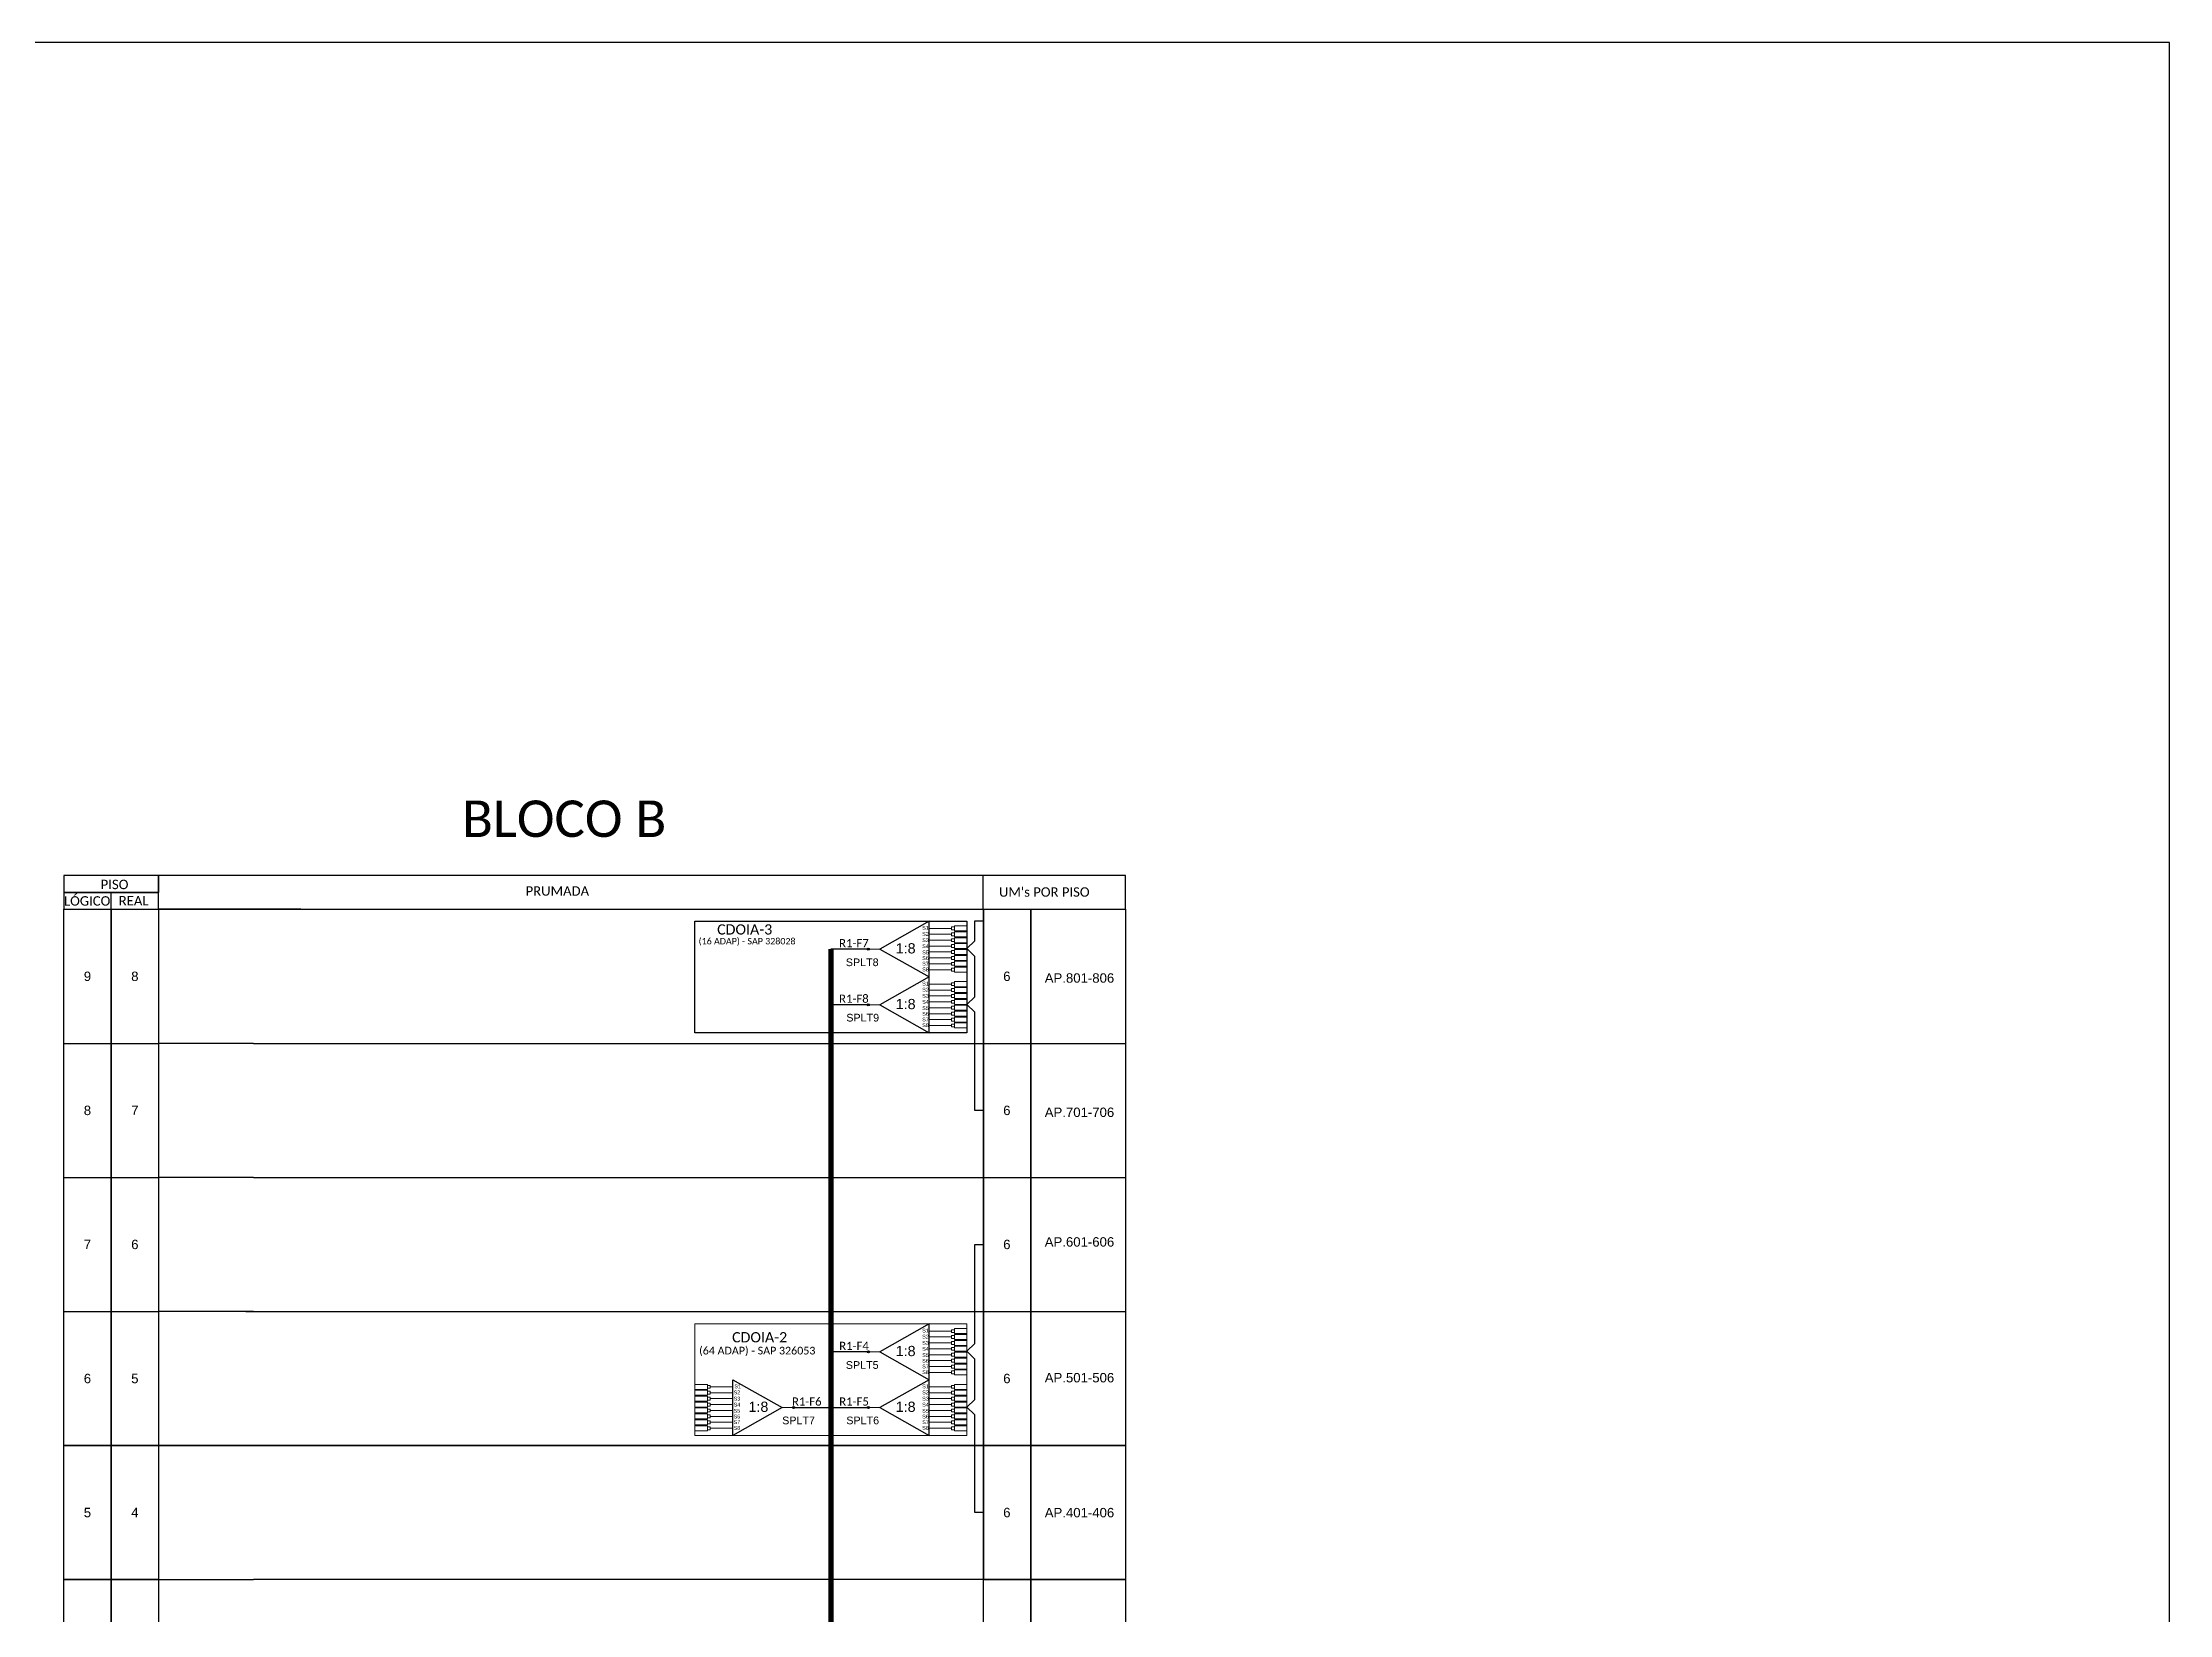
# Model space of a CAD drawing. Extents: x 4313 to 28038, y -9425 to 4777.
# Drawn here: x 20327.1 to 20742.6, y -7167.7 to -6860.5 of the extents above; entities that cross this region are included whole.
import ezdxf
from ezdxf.enums import TextEntityAlignment as Align

# ---------------------------------------------------------------- set-up
doc = ezdxf.new("R2010")
doc.units = ezdxf.units.DM
doc.header["$MEASUREMENT"] = 0
doc.header["$PDMODE"] = 33
doc.header["$PDSIZE"] = 1e-05
doc.layers.add('cerco área', color=2, linetype='Continuous')
doc.styles.add('ARIAL', font='arial.ttf')
doc.styles.add('WMF-Calibri0', font='calibri.ttf')

# ---------------------------------------------------------------- blocks, each defined once
blk = doc.blocks.new('LEG_64ADAP_ESQ')
blk.add_point((0, 0))
at = {"color": 1, "style": 'WMF-Calibri0', "flags": 4}
blk.add_attdef('CDO', (-4.08, -3.61), '', height=2, dxfattribs=at)
blk.add_attdef('MODELO', text='', height=1.5, dxfattribs=at).set_placement((-1.47, -5.97), align=Align.CENTER)
blk = doc.blocks.new('SPLITTER_')
blk.add_point((0, 0))
at = {"style": 'ARIAL', "flags": 4}
blk.add_attdef('SPLT', (0, -3.26), '', height=1.5, dxfattribs=at)

msp = doc.modelspace()

# ---------------------------------------------------------------- hatches: boundary and pattern name
h = msp.add_hatch(color=3)
h.dxf.hatch_style = 1
edge = h.paths.add_edge_path()
edge.add_arc((20488.4, -7037.68), 0.205, 0, 360)
h = msp.add_hatch(color=3)
h.dxf.hatch_style = 1
edge = h.paths.add_edge_path()
edge.add_arc((20488.4, -7048.57), 0.205, 0, 360)
h = msp.add_hatch(color=3)
h.dxf.hatch_style = 1
edge = h.paths.add_edge_path()
edge.add_arc((20488.41, -7116.37), 0.205, 0, 360)
h = msp.add_hatch(color=3)
h.dxf.hatch_style = 1
edge = h.paths.add_edge_path()
edge.add_arc((20473.8, -7127.26), 0.205, 0, 360)
h = msp.add_hatch(color=3)
h.dxf.hatch_style = 1
edge = h.paths.add_edge_path()
edge.add_arc((20488.41, -7127.26), 0.205, 0, 360)

# ---------------------------------------------------------------- linework, layer by layer
at = {"color": 0}
for p, q in [((20331.2, -7029.9), (20340.46, -7029.9)), ((20331.2, -7056.1), (20331.2, -7029.9)), ((20331.2, -7029.9), (20340.46, -7029.9)), ((20340.46, -7029.9), (20340.46, -7056.1)), ((20340.46, -7029.9), (20349.72, -7029.9)), ((20340.46, -7056.1), (20340.46, -7029.9)), ((20340.46, -7029.9), (20349.72, -7029.9)), ((20349.72, -7029.9), (20349.72, -7056.1)), ((20368.24, -7029.9), (20349.72, -7029.9)), ((20349.72, -7029.9), (20349.72, -7056.1)), ((20368.24, -7029.9), (20349.72, -7029.9)), ((20377.49, -7029.9), (20368.24, -7029.9)), ((20377.49, -7029.9), (20368.24, -7029.9)), ((20377.49, -7029.9), (20510.88, -7029.9)), ((20377.49, -7029.9), (20510.88, -7029.9)), ((20510.88, -7029.9), (20510.88, -7056.1)), ((20510.88, -7029.9), (20520.14, -7029.9)), ((20510.88, -7056.1), (20510.88, -7029.9)), ((20510.88, -7029.9), (20520.14, -7029.9)), ((20520.14, -7029.9), (20538.66, -7029.9)), ((20520.14, -7056.1), (20520.14, -7029.9)), ((20520.14, -7029.9), (20520.14, -7056.1)), ((20520.14, -7029.9), (20538.66, -7029.9)), ((20538.66, -7029.9), (20538.66, -7056.1)), ((20331.2, -7056.1), (20340.46, -7056.1)), ((20331.2, -7082.29), (20331.2, -7056.1)), ((20340.46, -7056.1), (20340.46, -7082.29)), ((20340.46, -7056.1), (20349.72, -7056.1)), ((20340.46, -7082.29), (20340.46, -7056.1)), ((20349.72, -7056.1), (20349.72, -7082.29)), ((20368.24, -7056.1), (20349.72, -7056.1)), ((20349.72, -7056.1), (20349.72, -7082.29)), ((20368.24, -7056.1), (20510.88, -7056.1)), ((20510.88, -7056.1), (20510.88, -7082.29)), ((20510.88, -7056.1), (20520.14, -7056.1)), ((20510.88, -7082.29), (20510.88, -7056.1)), ((20520.14, -7056.1), (20538.66, -7056.1)), ((20520.14, -7082.29), (20520.14, -7056.1)), ((20520.14, -7056.1), (20520.14, -7082.29)), ((20538.66, -7056.1), (20538.66, -7083.78)), ((20331.2, -7082.29), (20340.46, -7082.29)), ((20331.2, -7108.49), (20331.2, -7082.29)), ((20340.46, -7082.29), (20340.46, -7108.49)), ((20340.46, -7082.29), (20349.72, -7082.29)), ((20340.46, -7108.49), (20340.46, -7082.29)), ((20349.72, -7082.29), (20349.72, -7108.49)), ((20368.24, -7082.29), (20349.72, -7082.29)), ((20349.72, -7082.29), (20349.72, -7108.49)), ((20368.24, -7082.29), (20510.88, -7082.29)), ((20510.88, -7082.29), (20510.88, -7108.49)), ((20510.88, -7082.29), (20520.14, -7082.29)), ((20510.88, -7108.49), (20510.88, -7082.29)), ((20520.14, -7082.29), (20538.66, -7082.29)), ((20520.14, -7108.49), (20520.14, -7082.29)), ((20520.14, -7082.29), (20520.14, -7108.49)), ((20538.66, -7083.78), (20538.66, -7109.98)), ((20331.2, -7108.49), (20340.46, -7108.49)), ((20331.2, -7134.68), (20331.2, -7108.49)), ((20340.46, -7108.49), (20340.46, -7134.68)), ((20340.46, -7108.49), (20349.72, -7108.49)), ((20340.46, -7134.68), (20340.46, -7108.49)), ((20349.72, -7108.49), (20349.72, -7134.68)), ((20368.24, -7108.49), (20349.72, -7108.49)), ((20349.72, -7108.49), (20349.72, -7134.68)), ((20366.78, -7108.49), (20510.88, -7108.49)), ((20510.88, -7108.49), (20510.88, -7134.68)), ((20510.88, -7108.49), (20520.14, -7108.49)), ((20510.88, -7134.68), (20510.88, -7108.49)), ((20520.14, -7108.49), (20538.66, -7108.49)), ((20520.14, -7134.68), (20520.14, -7108.49)), ((20520.14, -7108.49), (20520.14, -7134.68)), ((20538.66, -7109.98), (20538.66, -7136.17)), ((20331.2, -7134.68), (20340.46, -7134.68)), ((20331.2, -7160.88), (20331.2, -7134.68)), ((20340.46, -7134.68), (20331.2, -7134.68)), ((20340.46, -7134.68), (20340.46, -7160.88)), ((20340.46, -7134.68), (20349.72, -7134.68)), ((20340.46, -7160.88), (20340.46, -7134.68)), ((20349.72, -7134.68), (20340.46, -7134.68)), ((20349.72, -7134.68), (20349.72, -7160.88)), ((20368.24, -7134.68), (20349.72, -7134.68)), ((20349.72, -7134.68), (20349.72, -7160.88)), ((20349.72, -7134.68), (20368.24, -7134.68)), ((20368.24, -7134.68), (20510.88, -7134.68)), ((20510.88, -7134.68), (20368.24, -7134.68)), ((20510.88, -7134.68), (20510.88, -7160.88)), ((20510.88, -7134.68), (20520.14, -7134.68)), ((20510.88, -7160.88), (20510.88, -7134.68)), ((20520.14, -7134.68), (20510.88, -7134.68)), ((20520.14, -7134.68), (20538.66, -7134.68)), ((20520.14, -7160.88), (20520.14, -7134.68)), ((20520.14, -7134.68), (20520.14, -7160.88)), ((20538.66, -7134.68), (20520.14, -7134.68)), ((20538.66, -7136.17), (20538.66, -7162.37)), ((20340.46, -7160.88), (20331.2, -7160.88)), ((20349.72, -7160.88), (20340.46, -7160.88)), ((20349.72, -7160.88), (20368.24, -7160.88)), ((20510.88, -7160.88), (20368.24, -7160.88)), ((20520.14, -7160.88), (20510.88, -7160.88)), ((20538.66, -7160.88), (20520.14, -7160.88))]:
    msp.add_line(p, q, dxfattribs=at)
for points in [[(19904.06, -7454.54), (20742.63, -7454.54), (20742.63, -6860.54), (19904.06, -6860.54), (19904.06, -7454.54)], [(20340.46, -7029.9), (20340.46, -7026.61)], [(20349.72, -7029.9), (20538.66, -7029.9), (20538.66, -7023.32), (20349.72, -7023.32), (20349.72, -7023.32), (20349.72, -7026.61)], [(20510.87, -7029.9), (20510.87, -7023.32)]]:
    msp.add_lwpolyline(points)
for points in [[(20331.2, -7026.61), (20349.72, -7026.61), (20349.72, -7023.32), (20331.2, -7023.32)], [(20331.2, -7029.9), (20349.72, -7029.9), (20349.72, -7026.61), (20331.2, -7026.61)]]:
    msp.add_lwpolyline(points, close=True)
at = {"color": 1}
for points in [[(20507.66, -7054.02), (20507.66, -7054.02), (20507.66, -7054.02), (20454.53, -7054.02), (20454.53, -7032.23), (20454.53, -7032.23)], [(20500.3, -7032.23), (20490.63, -7037.68), (20500.3, -7043.12), (20500.3, -7032.23)], [(20500.3, -7043.12), (20490.63, -7048.57), (20500.3, -7054.02), (20500.3, -7043.12)], [(20500.3, -7110.92), (20490.63, -7116.37), (20500.3, -7121.82), (20500.3, -7110.92)], [(20461.9, -7121.82), (20471.57, -7127.26), (20461.9, -7132.71), (20461.9, -7121.82)], [(20500.3, -7121.82), (20490.63, -7127.26), (20500.3, -7132.71), (20500.3, -7121.82)]]:
    msp.add_lwpolyline(points, dxfattribs=at)
msp.add_lwpolyline([(20454.53, -7032.23), (20507.66, -7032.23), (20507.66, -7054.02), (20454.53, -7054.02)], close=True, dxfattribs=at)
at = {"color": 3, "lineweight": 0}
for points in [[(20504.67, -7033.64), (20500.3, -7033.64)], [(20500.3, -7034.79), (20504.67, -7034.79)], [(20505.25, -7033.15), (20505.25, -7034.13)], [(20505.25, -7033.15), (20507.66, -7033.15)], [(20505.25, -7034.13), (20507.66, -7034.13)], [(20505.25, -7034.3), (20505.25, -7035.29)], [(20505.25, -7034.3), (20507.66, -7034.3)], [(20505.25, -7035.29), (20507.66, -7035.29)], [(20505.25, -7035.45), (20505.25, -7036.44)], [(20505.25, -7035.45), (20507.66, -7035.45)], [(20500.3, -7035.95), (20504.67, -7035.95)], [(20500.3, -7037.1), (20504.67, -7037.1)], [(20500.3, -7038.25), (20504.67, -7038.25)], [(20500.3, -7039.4), (20504.67, -7039.4)], [(20505.25, -7036.44), (20507.66, -7036.44)], [(20505.25, -7036.61), (20505.25, -7037.59)], [(20505.25, -7036.61), (20507.66, -7036.61)], [(20505.25, -7037.59), (20507.66, -7037.59)], [(20505.25, -7037.76), (20505.25, -7038.75)], [(20505.25, -7037.76), (20507.66, -7037.76)], [(20505.25, -7038.75), (20507.66, -7038.75)], [(20505.25, -7038.91), (20505.25, -7039.9)], [(20505.25, -7038.91), (20507.66, -7038.91)], [(20500.3, -7040.56), (20504.67, -7040.56)], [(20500.3, -7041.71), (20504.67, -7041.71)], [(20505.25, -7039.9), (20507.66, -7039.9)], [(20505.25, -7040.06), (20505.25, -7041.05)], [(20505.25, -7040.06), (20507.66, -7040.06)], [(20505.25, -7041.05), (20507.66, -7041.05)], [(20505.25, -7041.22), (20505.25, -7042.2)], [(20505.25, -7041.22), (20507.66, -7041.22)], [(20505.25, -7042.2), (20507.66, -7042.2)], [(20504.67, -7044.54), (20500.3, -7044.54)], [(20500.3, -7045.69), (20504.67, -7045.69)], [(20500.3, -7046.84), (20504.67, -7046.84)], [(20500.3, -7048), (20504.67, -7048)], [(20505.25, -7044.04), (20505.25, -7045.03)], [(20505.25, -7044.04), (20507.66, -7044.04)], [(20505.25, -7045.03), (20507.66, -7045.03)], [(20505.25, -7045.2), (20505.25, -7046.18)], [(20505.25, -7045.2), (20507.66, -7045.2)], [(20505.25, -7046.18), (20507.66, -7046.18)], [(20505.25, -7046.35), (20505.25, -7047.34)], [(20505.25, -7046.35), (20507.66, -7046.35)], [(20505.25, -7047.34), (20507.66, -7047.34)], [(20505.25, -7047.5), (20505.25, -7048.49)], [(20505.25, -7047.5), (20507.66, -7047.5)], [(20500.3, -7049.15), (20504.67, -7049.15)], [(20500.3, -7050.3), (20504.67, -7050.3)], [(20500.3, -7051.45), (20504.67, -7051.45)], [(20505.25, -7048.49), (20507.66, -7048.49)], [(20505.25, -7048.66), (20505.25, -7049.64)], [(20505.25, -7048.66), (20507.66, -7048.66)], [(20505.25, -7049.64), (20507.66, -7049.64)], [(20505.25, -7049.81), (20505.25, -7050.79)], [(20505.25, -7049.81), (20507.66, -7049.81)], [(20505.25, -7050.79), (20507.66, -7050.79)], [(20505.25, -7050.96), (20505.25, -7051.95)], [(20505.25, -7050.96), (20507.66, -7050.96)], [(20505.25, -7051.95), (20507.66, -7051.95)], [(20505.25, -7052.11), (20505.25, -7053.1)], [(20505.25, -7052.11), (20507.66, -7052.11)], [(20500.3, -7052.61), (20504.67, -7052.61)], [(20505.25, -7053.1), (20507.66, -7053.1)], [(20504.67, -7112.33), (20500.3, -7112.33)], [(20500.3, -7113.48), (20504.67, -7113.48)], [(20505.25, -7111.84), (20505.25, -7112.82)], [(20505.25, -7111.84), (20507.66, -7111.84)], [(20505.25, -7112.82), (20507.66, -7112.82)], [(20505.25, -7112.99), (20505.25, -7113.98)], [(20505.25, -7112.99), (20507.66, -7112.99)], [(20505.25, -7113.98), (20507.66, -7113.98)], [(20505.25, -7114.14), (20505.25, -7115.13)], [(20505.25, -7114.14), (20507.66, -7114.14)], [(20500.3, -7114.64), (20504.67, -7114.64)], [(20500.3, -7115.79), (20504.67, -7115.79)], [(20500.3, -7116.94), (20504.67, -7116.94)], [(20500.3, -7118.1), (20504.67, -7118.1)], [(20505.25, -7115.13), (20507.66, -7115.13)], [(20505.25, -7115.3), (20505.25, -7116.28)], [(20505.25, -7115.3), (20507.66, -7115.3)], [(20505.25, -7116.28), (20507.66, -7116.28)], [(20505.25, -7116.45), (20505.25, -7117.44)], [(20505.25, -7116.45), (20507.66, -7116.45)], [(20505.25, -7117.44), (20507.66, -7117.44)], [(20505.25, -7117.6), (20505.25, -7118.59)], [(20505.25, -7117.6), (20507.66, -7117.6)], [(20505.25, -7118.59), (20507.66, -7118.59)], [(20505.25, -7118.76), (20505.25, -7119.74)], [(20505.25, -7118.76), (20507.66, -7118.76)], [(20456.95, -7122.73), (20454.53, -7122.73)], [(20456.95, -7122.73), (20456.95, -7123.72)], [(20500.3, -7119.25), (20504.67, -7119.25)], [(20500.3, -7120.4), (20504.67, -7120.4)], [(20505.25, -7119.74), (20507.66, -7119.74)], [(20505.25, -7119.91), (20505.25, -7120.9)], [(20505.25, -7119.91), (20507.66, -7119.91)], [(20505.25, -7120.9), (20507.66, -7120.9)], [(20505.25, -7122.73), (20505.25, -7123.72)], [(20505.25, -7122.73), (20507.66, -7122.73)], [(20456.95, -7123.72), (20454.53, -7123.72)], [(20456.95, -7123.89), (20454.53, -7123.89)], [(20456.95, -7124.87), (20454.53, -7124.87)], [(20456.95, -7125.04), (20454.53, -7125.04)], [(20456.95, -7126.03), (20454.53, -7126.03)], [(20456.95, -7126.19), (20454.53, -7126.19)], [(20456.95, -7123.89), (20456.95, -7124.87)], [(20456.95, -7125.04), (20456.95, -7126.03)], [(20456.95, -7126.19), (20456.95, -7127.18)], [(20457.53, -7123.23), (20461.9, -7123.23)], [(20461.9, -7124.38), (20457.53, -7124.38)], [(20461.9, -7125.53), (20457.53, -7125.53)], [(20461.9, -7126.69), (20457.53, -7126.69)], [(20504.67, -7123.23), (20500.3, -7123.23)], [(20500.3, -7124.38), (20504.67, -7124.38)], [(20500.3, -7125.53), (20504.67, -7125.53)], [(20500.3, -7126.69), (20504.67, -7126.69)], [(20505.25, -7123.72), (20507.66, -7123.72)], [(20505.25, -7123.89), (20505.25, -7124.87)], [(20505.25, -7123.89), (20507.66, -7123.89)], [(20505.25, -7124.87), (20507.66, -7124.87)], [(20505.25, -7125.04), (20505.25, -7126.03)], [(20505.25, -7125.04), (20507.66, -7125.04)], [(20505.25, -7126.03), (20507.66, -7126.03)], [(20505.25, -7126.19), (20505.25, -7127.18)], [(20505.25, -7126.19), (20507.66, -7126.19)], [(20456.95, -7127.18), (20454.53, -7127.18)], [(20456.95, -7127.35), (20454.53, -7127.35)], [(20456.95, -7128.33), (20454.53, -7128.33)], [(20456.95, -7128.5), (20454.53, -7128.5)], [(20456.95, -7129.49), (20454.53, -7129.49)], [(20456.95, -7129.65), (20454.53, -7129.65)], [(20456.95, -7130.64), (20454.53, -7130.64)], [(20456.95, -7130.81), (20454.53, -7130.81)], [(20456.95, -7127.35), (20456.95, -7128.33)], [(20456.95, -7128.5), (20456.95, -7129.49)], [(20456.95, -7129.65), (20456.95, -7130.64)], [(20456.95, -7130.81), (20456.95, -7131.79)], [(20461.9, -7127.84), (20457.53, -7127.84)], [(20461.9, -7128.99), (20457.53, -7128.99)], [(20461.9, -7130.15), (20457.53, -7130.15)], [(20500.3, -7127.84), (20504.67, -7127.84)], [(20500.3, -7128.99), (20504.67, -7128.99)], [(20500.3, -7130.15), (20504.67, -7130.15)], [(20505.25, -7127.18), (20507.66, -7127.18)], [(20505.25, -7127.35), (20505.25, -7128.33)], [(20505.25, -7127.35), (20507.66, -7127.35)], [(20505.25, -7128.33), (20507.66, -7128.33)], [(20505.25, -7128.5), (20505.25, -7129.49)], [(20505.25, -7128.5), (20507.66, -7128.5)], [(20505.25, -7129.49), (20507.66, -7129.49)], [(20505.25, -7129.65), (20505.25, -7130.64)], [(20505.25, -7129.65), (20507.66, -7129.65)], [(20505.25, -7130.64), (20507.66, -7130.64)], [(20505.25, -7130.81), (20505.25, -7131.79)], [(20505.25, -7130.81), (20507.66, -7130.81)], [(20461.9, -7131.3), (20457.53, -7131.3)], [(20500.3, -7131.3), (20504.67, -7131.3)], [(20505.25, -7131.79), (20507.66, -7131.79)]]:
    msp.add_lwpolyline(points, dxfattribs=at)
for points in [[(20504.67, -7033.35), (20505.25, -7033.35), (20505.25, -7033.93), (20504.67, -7033.93)], [(20504.67, -7034.51), (20505.25, -7034.51), (20505.25, -7035.08), (20504.67, -7035.08)], [(20504.67, -7035.66), (20505.25, -7035.66), (20505.25, -7036.23), (20504.67, -7036.23)], [(20504.67, -7036.81), (20505.25, -7036.81), (20505.25, -7037.39), (20504.67, -7037.39)], [(20504.67, -7037.97), (20505.25, -7037.97), (20505.25, -7038.54), (20504.67, -7038.54)], [(20504.67, -7039.12), (20505.25, -7039.12), (20505.25, -7039.69), (20504.67, -7039.69)], [(20504.67, -7040.27), (20505.25, -7040.27), (20505.25, -7040.84), (20504.67, -7040.84)], [(20504.67, -7041.42), (20505.25, -7041.42), (20505.25, -7042), (20504.67, -7042)], [(20504.67, -7044.25), (20505.25, -7044.25), (20505.25, -7044.82), (20504.67, -7044.82)], [(20504.67, -7045.4), (20505.25, -7045.4), (20505.25, -7045.98), (20504.67, -7045.98)], [(20504.67, -7046.56), (20505.25, -7046.56), (20505.25, -7047.13), (20504.67, -7047.13)], [(20504.67, -7047.71), (20505.25, -7047.71), (20505.25, -7048.28), (20504.67, -7048.28)], [(20504.67, -7048.86), (20505.25, -7048.86), (20505.25, -7049.43), (20504.67, -7049.43)], [(20504.67, -7050.02), (20505.25, -7050.02), (20505.25, -7050.59), (20504.67, -7050.59)], [(20504.67, -7051.17), (20505.25, -7051.17), (20505.25, -7051.74), (20504.67, -7051.74)], [(20504.67, -7052.32), (20505.25, -7052.32), (20505.25, -7052.89), (20504.67, -7052.89)], [(20504.67, -7112.05), (20505.25, -7112.05), (20505.25, -7112.62), (20504.67, -7112.62)], [(20504.67, -7113.2), (20505.25, -7113.2), (20505.25, -7113.77), (20504.67, -7113.77)], [(20504.67, -7114.35), (20505.25, -7114.35), (20505.25, -7114.92), (20504.67, -7114.92)], [(20504.67, -7115.5), (20505.25, -7115.5), (20505.25, -7116.08), (20504.67, -7116.08)], [(20504.67, -7116.66), (20505.25, -7116.66), (20505.25, -7117.23), (20504.67, -7117.23)], [(20504.67, -7117.81), (20505.25, -7117.81), (20505.25, -7118.38), (20504.67, -7118.38)], [(20504.67, -7118.96), (20505.25, -7118.96), (20505.25, -7119.54), (20504.67, -7119.54)], [(20504.67, -7120.12), (20505.25, -7120.12), (20505.25, -7120.69), (20504.67, -7120.69)], [(20457.53, -7122.94), (20456.95, -7122.94), (20456.95, -7123.51), (20457.53, -7123.51)], [(20457.53, -7124.09), (20456.95, -7124.09), (20456.95, -7124.67), (20457.53, -7124.67)], [(20457.53, -7125.25), (20456.95, -7125.25), (20456.95, -7125.82), (20457.53, -7125.82)], [(20457.53, -7126.4), (20456.95, -7126.4), (20456.95, -7126.97), (20457.53, -7126.97)], [(20504.67, -7122.94), (20505.25, -7122.94), (20505.25, -7123.51), (20504.67, -7123.51)], [(20504.67, -7124.09), (20505.25, -7124.09), (20505.25, -7124.67), (20504.67, -7124.67)], [(20504.67, -7125.25), (20505.25, -7125.25), (20505.25, -7125.82), (20504.67, -7125.82)], [(20504.67, -7126.4), (20505.25, -7126.4), (20505.25, -7126.97), (20504.67, -7126.97)], [(20457.53, -7127.55), (20456.95, -7127.55), (20456.95, -7128.13), (20457.53, -7128.13)], [(20457.53, -7128.71), (20456.95, -7128.71), (20456.95, -7129.28), (20457.53, -7129.28)], [(20457.53, -7129.86), (20456.95, -7129.86), (20456.95, -7130.43), (20457.53, -7130.43)], [(20457.53, -7131.01), (20456.95, -7131.01), (20456.95, -7131.59), (20457.53, -7131.59)], [(20504.67, -7127.55), (20505.25, -7127.55), (20505.25, -7128.13), (20504.67, -7128.13)], [(20504.67, -7128.71), (20505.25, -7128.71), (20505.25, -7129.28), (20504.67, -7129.28)], [(20504.67, -7129.86), (20505.25, -7129.86), (20505.25, -7130.43), (20504.67, -7130.43)], [(20504.67, -7131.01), (20505.25, -7131.01), (20505.25, -7131.59), (20504.67, -7131.59)]]:
    msp.add_lwpolyline(points, close=True, dxfattribs=at)
at = {"color": 3}
for points in [[(20509.23, -7045.82), (20509.23, -7045.82), (20509.23, -7039.1), (20507.66, -7037.59), (20509.23, -7036.08), (20509.23, -7032.18), (20510.88, -7032.18)], [(20510.88, -7069.2), (20509.23, -7069.2), (20509.23, -7050), (20507.66, -7048.49), (20509.23, -7046.98), (20509.23, -7045.82)], [(20509.23, -7124.51), (20509.23, -7124.51), (20509.23, -7117.79), (20507.66, -7116.28), (20509.23, -7114.78), (20509.23, -7095.39), (20510.88, -7095.39)], [(20510.88, -7147.78), (20509.23, -7147.78), (20509.23, -7128.69), (20507.66, -7127.18), (20509.23, -7125.67), (20509.23, -7124.51)]]:
    msp.add_lwpolyline(points, dxfattribs=at)
at = {"color": 5, "const_width": 1}
for points in [[(20481.1, -7127.26), (20481.1, -7037.68)], [(20481.1, -7127.26), (20481.1, -7270.68)]]:
    msp.add_lwpolyline(points, dxfattribs=at)
at = {"color": 5}
for points in [[(20488.2, -7037.68), (20481.1, -7037.68)], [(20488.2, -7048.57), (20481.1, -7048.57)], [(20488.4, -7116.37), (20481.1, -7116.37)], [(20473.8, -7127.26), (20488.4, -7127.26)]]:
    msp.add_lwpolyline(points, dxfattribs=at)
at = {"color": 1, "lineweight": 0}
for points in [[(20490.63, -7037.68), (20488.4, -7037.68)], [(20490.63, -7048.57), (20488.4, -7048.57)], [(20490.63, -7116.37), (20488.4, -7116.37)], [(20471.57, -7127.26), (20473.8, -7127.26)], [(20490.63, -7127.26), (20488.4, -7127.26)]]:
    msp.add_lwpolyline(points, dxfattribs=at)
msp.add_lwpolyline([(20454.53, -7110.92), (20507.66, -7110.92), (20507.66, -7132.71), (20454.53, -7132.71)], close=True, dxfattribs=at)
at = {"color": 0}
for points in [[(20331.2, -7160.88), (20340.46, -7160.88), (20340.46, -7187.07), (20331.2, -7187.07)], [(20340.46, -7160.88), (20349.72, -7160.88), (20349.72, -7187.07), (20340.46, -7187.07)], [(20510.88, -7160.88), (20520.14, -7160.88), (20520.14, -7187.07), (20510.88, -7187.07)], [(20520.14, -7160.88), (20538.66, -7160.88), (20538.66, -7187.07), (20520.14, -7187.07)]]:
    msp.add_lwpolyline(points, close=True, dxfattribs=at)
at = {"color": 3}
for centre in [(20488.4, -7037.68), (20488.4, -7048.57), (20488.41, -7116.37), (20473.8, -7127.26), (20488.41, -7127.26)]:
    msp.add_circle(centre, 0.205, dxfattribs=at)
for p in [(20490.63, -7037.68), (20490.63, -7116.37), (20471.57, -7127.26)]:
    msp.add_point(p)
at = {"layer": 'cerco área', "color": 3, "lineweight": 0}
msp.add_lwpolyline([(20456.95, -7131.81), (20454.53, -7131.81)], dxfattribs=at)

# ---------------------------------------------------------------- block references
ref = msp.add_blockref('SPLITTER_', (20490.63, -7048.57), dxfattribs=dict(xscale=-1))
ref.add_attrib('SPLT', 'SPLT9', (20484.1, -7051.83), dxfattribs={"height": 1.5, "style": 'ARIAL'})
ref = msp.add_blockref('LEG_64ADAP_ESQ', (20468.18, -7110.92))
ref.add_attrib('CDO', 'CDOIA-2', (20461.78, -7114.53), dxfattribs={"color": 1, "height": 2, "style": 'WMF-Calibri0'})
ref.add_attrib('MODELO', '(64 ADAP) - SAP 326053', dxfattribs={"color": 1, "height": 1.5, "style": 'WMF-Calibri0'}).set_placement((20466.7, -7116.89), align=Align.CENTER)
ref = msp.add_blockref('SPLITTER_', (20490.63, -7127.26), dxfattribs=dict(xscale=-1))
ref.add_attrib('SPLT', 'SPLT6', (20484.1, -7130.53), dxfattribs={"height": 1.5, "style": 'ARIAL'})

# ---------------------------------------------------------------- texts
for s, height, style, p in [('BLOCO B ', 7.131, 'WMF-Calibri0', (20409.01, -7015.78)), ('  LÓGICO', 1.84, 'WMF-Calibri0', (20329.94, -7029.19)), ('     PISO', 1.84, 'WMF-Calibri0', (20335.17, -7025.97)), ('    REAL', 1.84, 'WMF-Calibri0', (20339.35, -7029.15)), ('PRUMADA', 1.84, 'WMF-Calibri0', (20421.43, -7027.25)), ("UM's POR PISO", 1.84, 'WMF-Calibri0', (20513.93, -7027.45)), ('SPLT7', 1.5, 'ARIAL', (20471.57, -7130.53))]:
    msp.add_text(s, height=height, dxfattribs=dict(style=style)).set_placement(p)
at = {"color": 1, "style": 'WMF-Calibri0'}
msp.add_text('(16 ADAP) - SAP 328028', height=1.25, dxfattribs=at).set_placement((20464.71, -7036.76), align=Align.CENTER)
at = {"color": 1}
for s, height, style, p in [('CDOIA-3', 2, 'WMF-Calibri0', (20458.86, -7034.84)), ('S1', 0.75, 'ARIAL', (20498.93, -7033.91)), ('S2', 0.75, 'ARIAL', (20498.93, -7035.1)), ('S3', 0.75, 'ARIAL', (20498.93, -7036.31)), ('1:8', 2, 'ARIAL', (20493.75, -7038.53)), ('S4', 0.75, 'ARIAL', (20498.93, -7037.48)), ('S5', 0.75, 'ARIAL', (20498.93, -7038.7)), ('S6', 0.75, 'ARIAL', (20498.93, -7039.82)), ('S7', 0.75, 'ARIAL', (20498.93, -7040.91)), ('S8', 0.75, 'ARIAL', (20498.93, -7042.03)), ('1:8', 2, 'ARIAL', (20493.75, -7049.42)), ('S1', 0.75, 'ARIAL', (20498.93, -7044.81)), ('S2', 0.75, 'ARIAL', (20498.93, -7045.99)), ('S3', 0.75, 'ARIAL', (20498.93, -7047.2)), ('S4', 0.75, 'ARIAL', (20498.93, -7048.38)), ('S5', 0.75, 'ARIAL', (20498.93, -7049.59)), ('S6', 0.75, 'ARIAL', (20498.93, -7050.71)), ('S7', 0.75, 'ARIAL', (20498.93, -7051.81)), ('S8', 0.75, 'ARIAL', (20498.93, -7052.93)), ('S1', 0.75, 'ARIAL', (20498.93, -7112.6)), ('S2', 0.75, 'ARIAL', (20498.93, -7113.79)), ('S3', 0.75, 'ARIAL', (20498.93, -7115)), ('1:8', 2, 'ARIAL', (20493.75, -7117.22)), ('S4', 0.75, 'ARIAL', (20498.93, -7116.18)), ('S5', 0.75, 'ARIAL', (20498.93, -7117.39)), ('S6', 0.75, 'ARIAL', (20498.93, -7118.51)), ('S1', 0.75, 'ARIAL', (20462.23, -7123.5)), ('S7', 0.75, 'ARIAL', (20498.93, -7119.61)), ('S8', 0.75, 'ARIAL', (20498.93, -7120.72)), ('S1', 0.75, 'ARIAL', (20498.93, -7123.5)), ('S3', 0.75, 'ARIAL', (20462.09, -7125.9)), ('S2', 0.75, 'ARIAL', (20462.09, -7124.68)), ('S4', 0.75, 'ARIAL', (20462.09, -7127.07)), ('1:8', 2, 'ARIAL', (20464.99, -7128.11)), ('1:8', 2, 'ARIAL', (20493.75, -7128.11)), ('S2', 0.75, 'ARIAL', (20498.93, -7124.68)), ('S3', 0.75, 'ARIAL', (20498.93, -7125.9)), ('S4', 0.75, 'ARIAL', (20498.93, -7127.07)), ('S5', 0.75, 'ARIAL', (20462.08, -7128.28)), ('S6', 0.75, 'ARIAL', (20462.09, -7129.4)), ('S7', 0.75, 'ARIAL', (20462.09, -7130.5)), ('S8', 0.75, 'ARIAL', (20462.09, -7131.62)), ('S5', 0.75, 'ARIAL', (20498.93, -7128.28)), ('S6', 0.75, 'ARIAL', (20498.93, -7129.4)), ('S7', 0.75, 'ARIAL', (20498.93, -7130.5)), ('S8', 0.75, 'ARIAL', (20498.93, -7131.62))]:
    msp.add_text(s, height=height, dxfattribs=dict(at, style=style)).set_placement(p)
at = {"color": 5, "style": 'WMF-Calibri0'}
for s, p in [('R1-F7', (20482.69, -7037.32)), ('R1-F8', (20482.68, -7048.17)), ('R1-F4', (20482.71, -7116.01)), ('R1-F6', (20473.48, -7126.89)), ('R1-F5', (20482.71, -7126.89))]:
    msp.add_text(s, height=1.6, dxfattribs=at).set_placement(p)
at = {"style": 'ARIAL'}
for s, p in [('SPLT8', (20487.21, -7041.01)), ('SPLT5', (20487.21, -7119.7))]:
    msp.add_text(s, height=1.5, dxfattribs=at).set_placement(p, align=Align.CENTER)
at = {"color": 0, "style": 'ARIAL'}
for s, p in [('9', (20335.83, -7043)), ('8', (20345.09, -7043)), ('6', (20515.47, -7043)), ('AP.801-806', (20529.66, -7043.33)), ('8', (20335.83, -7069.2)), ('7', (20345.09, -7069.2)), ('6', (20515.47, -7069.2)), ('AP.701-706', (20529.66, -7069.57)), ('7', (20335.83, -7095.39)), ('6', (20345.09, -7095.39)), ('6', (20515.47, -7095.39)), ('AP.601-606', (20529.66, -7094.9)), ('6', (20335.83, -7121.59)), ('5', (20345.09, -7121.59)), ('6', (20515.47, -7121.59)), ('AP.501-506', (20529.66, -7121.43)), ('5', (20335.83, -7147.78)), ('4', (20345.09, -7147.78)), ('6', (20515.47, -7147.78)), ('AP.401-406', (20529.66, -7147.8))]:
    msp.add_text(s, height=1.84, dxfattribs=at).set_placement(p, align=Align.MIDDLE_CENTER)

doc.saveas('drawing.dxf')
